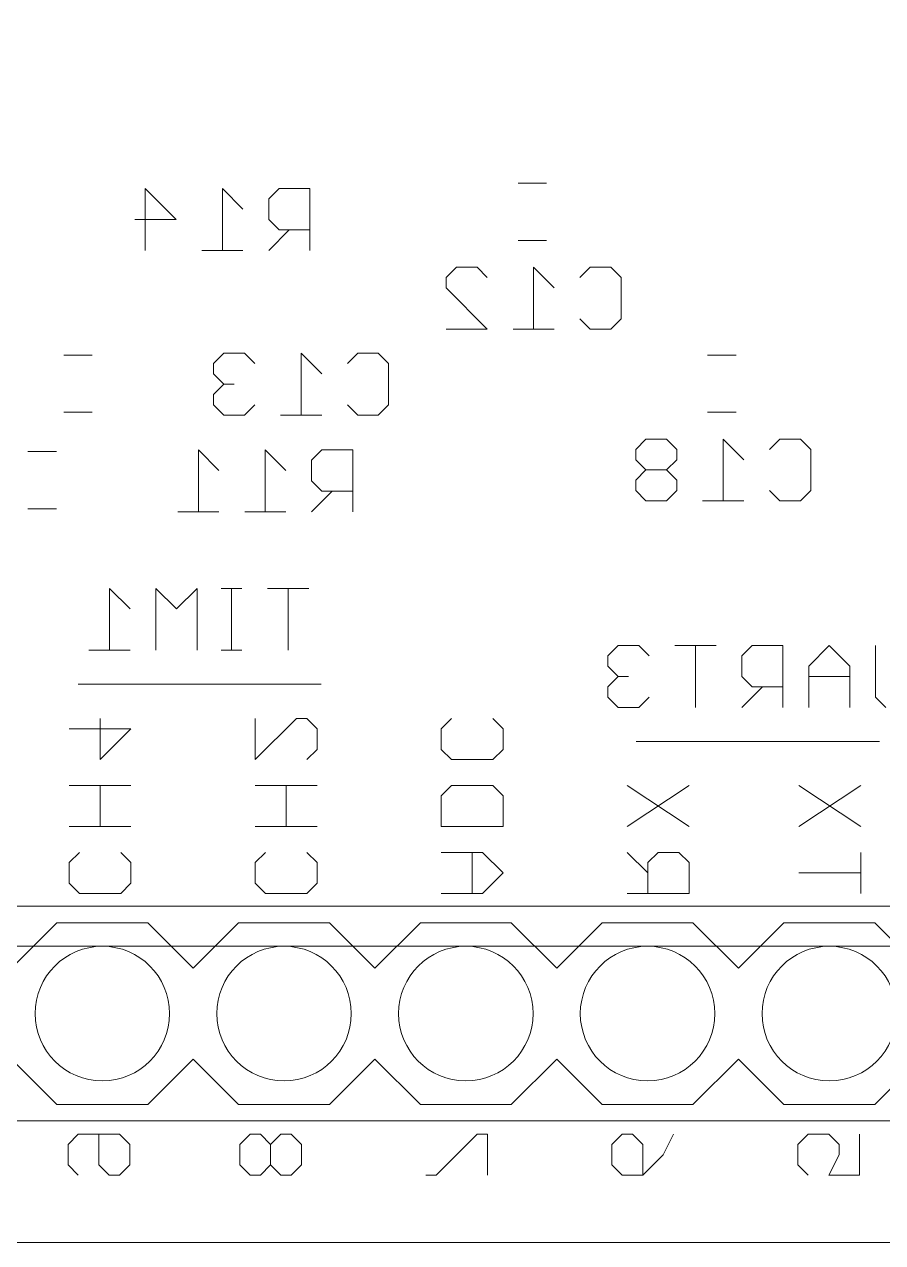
# Model space of a CAD drawing. Header units: millimetres. Extents: x -300 to -177, y 79 to 147.
# Drawn here: x -265.66 to -253.66, y 79.47 to 96.49 of the extents above; entities that cross this region are included whole.
import ezdxf

# ---------------------------------------------------------------- set-up
doc = ezdxf.new("R2010")
doc.units = ezdxf.units.MM
doc.header["$MEASUREMENT"] = 0
doc.layers.add('cut', color=7, linetype='Continuous')
doc.layers.add('reference', color=7, linetype='Continuous')

msp = doc.modelspace()

# ---------------------------------------------------------------- linework, layer by layer
at = {"layer": 'cut', "color": 250, "lineweight": 9}
for points, knots in [([(-197.1254, 145.9896), (-197.1254, 145.9896), (-196.2554, 145.7996), (-196.2554, 145.7996), (-196.2554, 145.7996), (-196.2554, 145.7996), (-195.5054, 145.6396), (-195.5054, 145.6396), (-195.5054, 145.6396), (-195.5054, 145.6396), (-194.3554, 145.3596), (-194.3554, 145.3596), (-194.3554, 145.3596), (-194.3554, 145.3596), (-193.5554, 145.1596), (-193.5554, 145.1596), (-193.5554, 145.1596), (-192.4998, 144.849), (-191.6513, 144.6358), (-190.6654, 144.3496), (-190.6654, 144.3496), (-190.6654, 144.3496), (-189.4954, 143.9796), (-189.4954, 143.9796), (-189.4954, 143.9796), (-189.4954, 143.9796), (-188.5654, 143.6796), (-188.5654, 143.6796), (-188.5654, 143.6796), (-188.5654, 143.6796), (-187.8954, 143.4496), (-187.8954, 143.4496), (-187.8954, 143.4496), (-187.8954, 143.4496), (-187.3354, 143.2596), (-187.3354, 143.2596), (-187.3354, 143.2596), (-186.4341, 142.9285), (-185.1783, 142.4534), (-184.3154, 142.1096), (-184.3154, 142.1096), (-184.3154, 142.1096), (-183.7054, 141.8596), (-183.7054, 141.8596), (-183.7054, 141.8596), (-183.7054, 141.8596), (-182.8354, 141.4896), (-182.8354, 141.4896), (-182.8354, 141.4896), (-182.8354, 141.4896), (-181.8254, 141.0496), (-181.8254, 141.0496), (-181.8254, 141.0496), (-181.8254, 141.0496), (-180.9854, 140.6696), (-180.9854, 140.6696), (-180.9854, 140.6696), (-180.6379, 140.5092), (-178.9287, 139.6762), (-178.9117, 139.6665), (-178.9117, 139.6665), (-177.959, 139.1488), (-177.3314, 138.1622), (-177.3054, 137.0696), (-177.3054, 137.0696), (-177.3054, 137.0696), (-177.3055, 88.4696), (-177.3055, 88.4696), (-177.3055, 88.4696), (-177.3055, 83.499), (-181.3349, 79.4696), (-186.3054, 79.4696), (-186.3054, 79.4696), (-186.3054, 79.4696), (-276.0913, 79.4696), (-276.0913, 79.4696), (-276.0913, 79.4696), (-276.3565, 79.4696), (-276.6108, 79.575), (-276.7984, 79.7625), (-276.7984, 79.7625), (-276.7984, 79.7625), (-276.9125, 79.8767), (-276.9125, 79.8767), (-276.9125, 79.8767), (-277.1001, 80.0642), (-277.3544, 80.1696), (-277.6197, 80.1696), (-277.6197, 80.1696), (-277.6197, 80.1696), (-285.9913, 80.1696), (-285.9913, 80.1696), (-285.9913, 80.1696), (-286.2565, 80.1696), (-286.5108, 80.0642), (-286.6984, 79.8767), (-286.6984, 79.8767), (-286.6984, 79.8767), (-286.8125, 79.7625), (-286.8125, 79.7625), (-286.8125, 79.7625), (-287.0001, 79.575), (-287.2544, 79.4696), (-287.5197, 79.4696), (-287.5197, 79.4696), (-287.5197, 79.4696), (-287.9055, 79.4696), (-287.9055, 79.4696), (-287.9055, 79.4696), (-290.2924, 79.4696), (-292.5816, 80.4178), (-294.2694, 82.1056), (-294.2694, 82.1056), (-295.9572, 83.7935), (-296.9055, 86.0827), (-296.9055, 88.4696), (-296.9055, 88.4696), (-296.9055, 88.4696), (-296.9054, 137.0697), (-296.9054, 137.0697), (-296.9054, 137.0697), (-296.8795, 138.1622), (-296.2519, 139.1554), (-295.2992, 139.6665), (-295.2992, 139.6665), (-294.1017, 140.3089), (-293.8755, 140.3696), (-293.2255, 140.6696), (-293.2255, 140.6696), (-293.2255, 140.6696), (-292.3855, 141.0496), (-292.3855, 141.0496), (-292.3855, 141.0496), (-292.3855, 141.0496), (-291.3755, 141.4896), (-291.3755, 141.4896), (-291.3755, 141.4896), (-291.3755, 141.4896), (-290.5055, 141.8596), (-290.5055, 141.8596), (-290.5055, 141.8596), (-290.5055, 141.8596), (-289.8955, 142.1096), (-289.8955, 142.1096), (-289.8955, 142.1096), (-289.0049, 142.4644), (-287.8148, 142.9145), (-286.8755, 143.2596), (-286.8755, 143.2596), (-286.8755, 143.2596), (-286.3155, 143.4496), (-286.3155, 143.4496), (-286.3155, 143.4496), (-286.3155, 143.4496), (-285.6455, 143.6796), (-285.6455, 143.6796), (-285.6455, 143.6796), (-285.6455, 143.6796), (-284.7155, 143.9796), (-284.7155, 143.9796), (-284.7155, 143.9796), (-284.7155, 143.9796), (-283.5455, 144.3496), (-283.5455, 144.3496), (-283.5455, 144.3496), (-282.5597, 144.6358), (-281.7105, 144.8493), (-280.6555, 145.1596), (-280.6555, 145.1596), (-280.6555, 145.1596), (-279.8555, 145.3596), (-279.8555, 145.3596), (-279.8555, 145.3596), (-279.8555, 145.3596), (-278.7055, 145.6396), (-278.7055, 145.6396), (-278.7055, 145.6396), (-278.7055, 145.6396), (-277.9555, 145.7996), (-277.9555, 145.7996), (-277.9555, 145.7996), (-277.9555, 145.7996), (-277.0855, 145.9896), (-277.0855, 145.9896), (-277.0855, 145.9896), (-276.4395, 146.1317), (-274.7135, 146.4389), (-273.9055, 146.5696), (-273.9055, 146.5696), (-273.9055, 146.5696), (-272.9855, 146.7096), (-272.9855, 146.7096), (-272.9855, 146.7096), (-272.9855, 146.7096), (-272.1055, 146.8396), (-272.1055, 146.8396), (-272.1055, 146.8396), (-272.1055, 146.8396), (-270.9155, 146.9896), (-270.9155, 146.9896), (-270.9155, 146.9896), (-269.7953, 147.1262), (-268.5842, 147.2062), (-267.3855, 147.3296), (-267.3855, 147.3296), (-267.3855, 147.3296), (-266.4855, 147.3896), (-266.4855, 147.3896), (-266.4855, 147.3896), (-266.4855, 147.3896), (-264.9055, 147.4696), (-264.9055, 147.4696), (-264.9055, 147.4696), (-264.9055, 147.4696), (-262.6055, 147.4696), (-262.6055, 147.4696), (-262.6055, 147.4696), (-261.8098, 147.4696), (-261.0467, 147.1535), (-260.4841, 146.5909), (-260.4841, 146.5909), (-259.9215, 146.0283), (-259.6055, 145.2652), (-259.6055, 144.4696), (-259.6055, 144.4696), (-259.6055, 143.9922), (-259.4158, 143.5344), (-259.0782, 143.1968), (-259.0782, 143.1968), (-258.7407, 142.8592), (-258.2828, 142.6696), (-257.8055, 142.6696), (-257.8055, 142.6696), (-257.8055, 142.6696), (-216.4054, 142.6696), (-216.4054, 142.6696), (-216.4054, 142.6696), (-215.4113, 142.6696), (-214.6055, 143.4755), (-214.6054, 144.4696), (-214.6054, 144.4696), (-214.6054, 145.2652), (-214.2894, 146.0283), (-213.7268, 146.5909), (-213.7268, 146.5909), (-213.1642, 147.1535), (-212.4011, 147.4696), (-211.6054, 147.4696), (-211.6054, 147.4696), (-211.6054, 147.4696), (-209.3054, 147.4696), (-209.3054, 147.4696), (-209.3054, 147.4696), (-209.3054, 147.4696), (-207.7254, 147.3896), (-207.7254, 147.3896), (-207.7254, 147.3896), (-207.7254, 147.3896), (-206.8254, 147.3296), (-206.8254, 147.3296), (-206.8254, 147.3296), (-205.6281, 147.2065), (-204.4149, 147.1261), (-203.2954, 146.9896), (-203.2954, 146.9896), (-203.2954, 146.9896), (-202.1054, 146.8396), (-202.1054, 146.8396), (-202.1054, 146.8396), (-202.1054, 146.8396), (-201.2254, 146.7096), (-201.2254, 146.7096), (-201.2254, 146.7096), (-201.2254, 146.7096), (-200.3054, 146.5696), (-200.3054, 146.5696), (-200.3054, 146.5696), (-199.4976, 146.4389), (-197.771, 146.1316), (-197.1254, 145.9896)], [0, 0, 0, 0, 0.0140845, 0.0140845, 0.0140845, 0.0140845, 0.028169, 0.028169, 0.028169, 0.028169, 0.0422535, 0.0422535, 0.0422535, 0.0422535, 0.056338, 0.056338, 0.056338, 0.056338, 0.0704225, 0.0704225, 0.0704225, 0.0704225, 0.084507, 0.084507, 0.084507, 0.084507, 0.0985915, 0.0985915, 0.0985915, 0.0985915, 0.1126761, 0.1126761, 0.1126761, 0.1126761, 0.1267606, 0.1267606, 0.1267606, 0.1267606, 0.1408451, 0.1408451, 0.1408451, 0.1408451, 0.1549296, 0.1549296, 0.1549296, 0.1549296, 0.1690141, 0.1690141, 0.1690141, 0.1690141, 0.1830986, 0.1830986, 0.1830986, 0.1830986, 0.1971831, 0.1971831, 0.1971831, 0.1971831, 0.2112676, 0.2112676, 0.2112676, 0.2112676, 0.2253521, 0.2253521, 0.2253521, 0.2253521, 0.2394366, 0.2394366, 0.2394366, 0.2394366, 0.2535211, 0.2535211, 0.2535211, 0.2535211, 0.2676056, 0.2676056, 0.2676056, 0.2676056, 0.2816901, 0.2816901, 0.2816901, 0.2816901, 0.2957746, 0.2957746, 0.2957746, 0.2957746, 0.3098592, 0.3098592, 0.3098592, 0.3098592, 0.3239437, 0.3239437, 0.3239437, 0.3239437, 0.3380282, 0.3380282, 0.3380282, 0.3380282, 0.3521127, 0.3521127, 0.3521127, 0.3521127, 0.3661972, 0.3661972, 0.3661972, 0.3661972, 0.3802817, 0.3802817, 0.3802817, 0.3802817, 0.3943662, 0.3943662, 0.3943662, 0.3943662, 0.4084507, 0.4084507, 0.4084507, 0.4084507, 0.4225352, 0.4225352, 0.4225352, 0.4225352, 0.4366197, 0.4366197, 0.4366197, 0.4366197, 0.4507042, 0.4507042, 0.4507042, 0.4507042, 0.4647887, 0.4647887, 0.4647887, 0.4647887, 0.4788732, 0.4788732, 0.4788732, 0.4788732, 0.4929577, 0.4929577, 0.4929577, 0.4929577, 0.5070423, 0.5070423, 0.5070423, 0.5070423, 0.5211268, 0.5211268, 0.5211268, 0.5211268, 0.5352113, 0.5352113, 0.5352113, 0.5352113, 0.5492958, 0.5492958, 0.5492958, 0.5492958, 0.5633803, 0.5633803, 0.5633803, 0.5633803, 0.5774648, 0.5774648, 0.5774648, 0.5774648, 0.5915493, 0.5915493, 0.5915493, 0.5915493, 0.6056338, 0.6056338, 0.6056338, 0.6056338, 0.6197183, 0.6197183, 0.6197183, 0.6197183, 0.6338028, 0.6338028, 0.6338028, 0.6338028, 0.6478873, 0.6478873, 0.6478873, 0.6478873, 0.6619718, 0.6619718, 0.6619718, 0.6619718, 0.6760563, 0.6760563, 0.6760563, 0.6760563, 0.6901408, 0.6901408, 0.6901408, 0.6901408, 0.7042254, 0.7042254, 0.7042254, 0.7042254, 0.7183099, 0.7183099, 0.7183099, 0.7183099, 0.7323944, 0.7323944, 0.7323944, 0.7323944, 0.7464789, 0.7464789, 0.7464789, 0.7464789, 0.7605634, 0.7605634, 0.7605634, 0.7605634, 0.7746479, 0.7746479, 0.7746479, 0.7746479, 0.7887324, 0.7887324, 0.7887324, 0.7887324, 0.8028169, 0.8028169, 0.8028169, 0.8028169, 0.8169014, 0.8169014, 0.8169014, 0.8169014, 0.8309859, 0.8309859, 0.8309859, 0.8309859, 0.8450704, 0.8450704, 0.8450704, 0.8450704, 0.8591549, 0.8591549, 0.8591549, 0.8591549, 0.8732394, 0.8732394, 0.8732394, 0.8732394, 0.8873239, 0.8873239, 0.8873239, 0.8873239, 0.9014085, 0.9014085, 0.9014085, 0.9014085, 0.915493, 0.915493, 0.915493, 0.915493, 0.9295775, 0.9295775, 0.9295775, 0.9295775, 0.943662, 0.943662, 0.943662, 0.943662, 0.9577465, 0.9577465, 0.9577465, 0.9577465, 0.971831, 0.971831, 0.971831, 0.971831, 1, 1, 1, 1]), ([(-268.6683, 84.1696), (-268.6683, 84.1696), (-209.5225, 84.1696), (-209.5225, 84.1696), (-209.5225, 84.1696), (-209.3706, 84.1696), (-209.2464, 84.0454), (-209.2464, 83.8935), (-209.2464, 83.8935), (-209.2464, 83.8935), (-209.2464, 81.4457), (-209.2464, 81.4457), (-209.2464, 81.4457), (-209.2464, 81.2938), (-209.3706, 81.1696), (-209.5225, 81.1696), (-209.5225, 81.1696), (-209.5225, 81.1696), (-268.6683, 81.1696), (-268.6683, 81.1696), (-268.6683, 81.1696), (-268.8202, 81.1696), (-268.9444, 81.2938), (-268.9444, 81.4457), (-268.9444, 81.4457), (-268.9444, 81.4457), (-268.9444, 83.8935), (-268.9444, 83.8935), (-268.9444, 83.8935), (-268.9444, 84.0454), (-268.8202, 84.1696), (-268.6683, 84.1696)], [0, 0, 0, 0, 0.1111111, 0.1111111, 0.1111111, 0.1111111, 0.2222222, 0.2222222, 0.2222222, 0.2222222, 0.3333333, 0.3333333, 0.3333333, 0.3333333, 0.4444444, 0.4444444, 0.4444444, 0.4444444, 0.5555556, 0.5555556, 0.5555556, 0.5555556, 0.6666667, 0.6666667, 0.6666667, 0.6666667, 0.7777778, 0.7777778, 0.7777778, 0.7777778, 1, 1, 1, 1])]:
    msp.add_open_spline(points, degree=3, knots=knots, dxfattribs=at)
at = {"layer": 'reference', "color": 242, "lineweight": 9}
for points in [[(-263.9673, 93.3313), (-263.9673, 93.3313), (-263.9673, 94.1956), (-263.9673, 94.1956)], [(-263.9673, 94.1956), (-263.9673, 94.1956), (-263.5352, 93.7635), (-263.5352, 93.7635)], [(-262.5997, 93.9075), (-262.5997, 93.9075), (-262.8878, 94.1956), (-262.8878, 94.1956)], [(-262.8878, 94.1956), (-262.8878, 94.1956), (-262.8878, 93.3313), (-262.8878, 93.3313)], [(-262.0963, 94.1956), (-262.0963, 94.1956), (-262.2404, 94.0516), (-262.2404, 94.0516)], [(-261.6641, 94.1956), (-261.6641, 94.1956), (-262.0963, 94.1956), (-262.0963, 94.1956)], [(-261.6641, 93.3313), (-261.6641, 93.3313), (-261.6641, 94.1956), (-261.6641, 94.1956)], [(-258.3555, 94.2696), (-258.3555, 94.2696), (-258.7555, 94.2696), (-258.7555, 94.2696)], [(-262.2404, 94.0516), (-262.2404, 94.0516), (-262.2404, 93.7635), (-262.2404, 93.7635)], [(-263.5352, 93.7635), (-263.5352, 93.7635), (-264.1114, 93.7635), (-264.1114, 93.7635)], [(-262.2404, 93.7635), (-262.2404, 93.7635), (-262.0963, 93.6194), (-262.0963, 93.6194)], [(-261.9522, 93.6194), (-261.9522, 93.6194), (-262.2404, 93.3313), (-262.2404, 93.3313)], [(-262.0963, 93.6194), (-262.0963, 93.6194), (-261.6641, 93.6194), (-261.6641, 93.6194)], [(-258.3555, 93.4696), (-258.3555, 93.4696), (-258.7555, 93.4696), (-258.7555, 93.4696)], [(-262.5997, 93.3313), (-262.5997, 93.3313), (-263.1759, 93.3313), (-263.1759, 93.3313)], [(-259.7614, 92.9516), (-259.7614, 92.9516), (-259.6174, 93.0956), (-259.6174, 93.0956)], [(-259.7614, 92.8075), (-259.7614, 92.8075), (-259.7614, 92.9516), (-259.7614, 92.9516)], [(-259.6174, 93.0956), (-259.6174, 93.0956), (-259.3291, 93.0956), (-259.3291, 93.0956)], [(-259.3291, 93.0956), (-259.3291, 93.0956), (-259.1852, 92.9516), (-259.1852, 92.9516)], [(-258.2497, 92.8075), (-258.2497, 92.8075), (-258.5378, 93.0956), (-258.5378, 93.0956)], [(-258.5378, 93.0956), (-258.5378, 93.0956), (-258.5378, 92.2313), (-258.5378, 92.2313)], [(-257.8904, 92.9516), (-257.8904, 92.9516), (-257.7463, 93.0956), (-257.7463, 93.0956)], [(-257.7463, 93.0956), (-257.7463, 93.0956), (-257.4582, 93.0956), (-257.4582, 93.0956)], [(-257.4582, 93.0956), (-257.4582, 93.0956), (-257.3142, 92.9516), (-257.3142, 92.9516)], [(-257.3142, 92.9516), (-257.3142, 92.9516), (-257.3142, 92.3754), (-257.3142, 92.3754)], [(-259.1852, 92.2313), (-259.1852, 92.2313), (-259.7614, 92.8075), (-259.7614, 92.8075)], [(-257.7463, 92.2313), (-257.7463, 92.2313), (-257.8904, 92.3754), (-257.8904, 92.3754)], [(-257.3142, 92.3754), (-257.3142, 92.3754), (-257.4582, 92.2313), (-257.4582, 92.2313)], [(-259.7614, 92.2313), (-259.7614, 92.2313), (-259.1852, 92.2313), (-259.1852, 92.2313)], [(-258.2497, 92.2313), (-258.2497, 92.2313), (-258.8259, 92.2313), (-258.8259, 92.2313)], [(-257.4582, 92.2313), (-257.4582, 92.2313), (-257.7463, 92.2313), (-257.7463, 92.2313)], [(-264.7055, 91.8696), (-264.7055, 91.8696), (-265.1055, 91.8696), (-265.1055, 91.8696)], [(-262.8672, 91.8956), (-262.8672, 91.8956), (-263.0114, 91.7516), (-263.0114, 91.7516)], [(-263.0114, 91.7516), (-263.0114, 91.7516), (-263.0114, 91.6075), (-263.0114, 91.6075)], [(-262.5791, 91.8956), (-262.5791, 91.8956), (-262.8672, 91.8956), (-262.8672, 91.8956)], [(-262.4352, 91.7516), (-262.4352, 91.7516), (-262.5791, 91.8956), (-262.5791, 91.8956)], [(-261.4997, 91.6075), (-261.4997, 91.6075), (-261.7878, 91.8956), (-261.7878, 91.8956)], [(-261.7878, 91.8956), (-261.7878, 91.8956), (-261.7878, 91.0313), (-261.7878, 91.0313)], [(-261.1404, 91.7516), (-261.1404, 91.7516), (-260.9963, 91.8956), (-260.9963, 91.8956)], [(-260.9963, 91.8956), (-260.9963, 91.8956), (-260.7082, 91.8956), (-260.7082, 91.8956)], [(-260.7082, 91.8956), (-260.7082, 91.8956), (-260.5641, 91.7516), (-260.5641, 91.7516)], [(-260.5641, 91.7516), (-260.5641, 91.7516), (-260.5641, 91.1754), (-260.5641, 91.1754)], [(-256.1055, 91.8696), (-256.1055, 91.8696), (-255.7055, 91.8696), (-255.7055, 91.8696)], [(-263.0114, 91.6075), (-263.0114, 91.6075), (-262.8672, 91.4635), (-262.8672, 91.4635)], [(-262.8672, 91.4635), (-262.8672, 91.4635), (-263.0114, 91.3194), (-263.0114, 91.3194)], [(-262.8672, 91.4635), (-262.8672, 91.4635), (-262.7233, 91.4635), (-262.7233, 91.4635)], [(-263.0114, 91.3194), (-263.0114, 91.3194), (-263.0114, 91.1754), (-263.0114, 91.1754)], [(-264.7055, 91.0696), (-264.7055, 91.0696), (-265.1055, 91.0696), (-265.1055, 91.0696)], [(-263.0114, 91.1754), (-263.0114, 91.1754), (-262.8672, 91.0313), (-262.8672, 91.0313)], [(-262.5791, 91.0313), (-262.5791, 91.0313), (-262.4352, 91.1754), (-262.4352, 91.1754)], [(-260.9963, 91.0313), (-260.9963, 91.0313), (-261.1404, 91.1754), (-261.1404, 91.1754)], [(-260.5641, 91.1754), (-260.5641, 91.1754), (-260.7082, 91.0313), (-260.7082, 91.0313)], [(-256.1055, 91.0696), (-256.1055, 91.0696), (-255.7055, 91.0696), (-255.7055, 91.0696)], [(-262.8672, 91.0313), (-262.8672, 91.0313), (-262.5791, 91.0313), (-262.5791, 91.0313)], [(-261.4997, 91.0313), (-261.4997, 91.0313), (-262.0759, 91.0313), (-262.0759, 91.0313)], [(-260.7082, 91.0313), (-260.7082, 91.0313), (-260.9963, 91.0313), (-260.9963, 91.0313)], [(-262.9352, 90.2575), (-262.9352, 90.2575), (-263.2233, 90.5456), (-263.2233, 90.5456)], [(-263.2233, 90.5456), (-263.2233, 90.5456), (-263.2233, 89.6813), (-263.2233, 89.6813)], [(-261.9997, 90.2575), (-261.9997, 90.2575), (-262.2878, 90.5456), (-262.2878, 90.5456)], [(-262.2878, 90.5456), (-262.2878, 90.5456), (-262.2878, 89.6813), (-262.2878, 89.6813)], [(-261.4963, 90.5456), (-261.4963, 90.5456), (-261.6404, 90.4016), (-261.6404, 90.4016)], [(-261.0641, 90.5456), (-261.0641, 90.5456), (-261.4963, 90.5456), (-261.4963, 90.5456)], [(-261.0641, 89.6813), (-261.0641, 89.6813), (-261.0641, 90.5456), (-261.0641, 90.5456)], [(-256.9674, 90.6956), (-256.9674, 90.6956), (-257.1114, 90.5516), (-257.1114, 90.5516)], [(-257.1114, 90.5516), (-257.1114, 90.5516), (-257.1114, 90.4075), (-257.1114, 90.4075)], [(-256.6792, 90.6956), (-256.6792, 90.6956), (-256.9674, 90.6956), (-256.9674, 90.6956)], [(-256.5352, 90.5516), (-256.5352, 90.5516), (-256.6792, 90.6956), (-256.6792, 90.6956)], [(-256.5352, 90.4075), (-256.5352, 90.4075), (-256.5352, 90.5516), (-256.5352, 90.5516)], [(-255.5997, 90.4075), (-255.5997, 90.4075), (-255.8878, 90.6956), (-255.8878, 90.6956)], [(-255.8878, 90.6956), (-255.8878, 90.6956), (-255.8878, 89.8313), (-255.8878, 89.8313)], [(-255.2404, 90.5516), (-255.2404, 90.5516), (-255.0963, 90.6956), (-255.0963, 90.6956)], [(-255.0963, 90.6956), (-255.0963, 90.6956), (-254.8082, 90.6956), (-254.8082, 90.6956)], [(-254.8082, 90.6956), (-254.8082, 90.6956), (-254.6641, 90.5516), (-254.6641, 90.5516)], [(-254.6641, 90.5516), (-254.6641, 90.5516), (-254.6641, 89.9754), (-254.6641, 89.9754)], [(-265.2055, 90.5196), (-265.2055, 90.5196), (-265.6055, 90.5196), (-265.6055, 90.5196)], [(-261.6404, 90.4016), (-261.6404, 90.4016), (-261.6404, 90.1135), (-261.6404, 90.1135)], [(-257.1114, 90.4075), (-257.1114, 90.4075), (-256.9674, 90.2635), (-256.9674, 90.2635)], [(-256.6792, 90.2635), (-256.6792, 90.2635), (-256.5352, 90.4075), (-256.5352, 90.4075)], [(-256.9674, 90.2635), (-256.9674, 90.2635), (-257.1114, 90.1194), (-257.1114, 90.1194)], [(-256.6792, 90.2635), (-256.6792, 90.2635), (-256.9674, 90.2635), (-256.9674, 90.2635)], [(-256.5352, 90.1194), (-256.5352, 90.1194), (-256.6792, 90.2635), (-256.6792, 90.2635)], [(-261.6404, 90.1135), (-261.6404, 90.1135), (-261.4963, 89.9694), (-261.4963, 89.9694)], [(-257.1114, 90.1194), (-257.1114, 90.1194), (-257.1114, 89.9754), (-257.1114, 89.9754)], [(-256.5352, 89.9754), (-256.5352, 89.9754), (-256.5352, 90.1194), (-256.5352, 90.1194)], [(-261.3522, 89.9694), (-261.3522, 89.9694), (-261.6404, 89.6813), (-261.6404, 89.6813)], [(-261.4963, 89.9694), (-261.4963, 89.9694), (-261.0641, 89.9694), (-261.0641, 89.9694)], [(-257.1114, 89.9754), (-257.1114, 89.9754), (-256.9674, 89.8313), (-256.9674, 89.8313)], [(-256.6792, 89.8313), (-256.6792, 89.8313), (-256.5352, 89.9754), (-256.5352, 89.9754)], [(-255.0963, 89.8313), (-255.0963, 89.8313), (-255.2404, 89.9754), (-255.2404, 89.9754)], [(-254.6641, 89.9754), (-254.6641, 89.9754), (-254.8082, 89.8313), (-254.8082, 89.8313)], [(-265.2055, 89.7196), (-265.2055, 89.7196), (-265.6055, 89.7196), (-265.6055, 89.7196)], [(-256.9674, 89.8313), (-256.9674, 89.8313), (-256.6792, 89.8313), (-256.6792, 89.8313)], [(-255.5997, 89.8313), (-255.5997, 89.8313), (-256.1759, 89.8313), (-256.1759, 89.8313)], [(-254.8082, 89.8313), (-254.8082, 89.8313), (-255.0963, 89.8313), (-255.0963, 89.8313)], [(-262.9352, 89.6813), (-262.9352, 89.6813), (-263.5114, 89.6813), (-263.5114, 89.6813)], [(-261.9997, 89.6813), (-261.9997, 89.6813), (-262.5759, 89.6813), (-262.5759, 89.6813)], [(-264.1764, 88.322), (-264.1764, 88.322), (-264.4645, 88.6101), (-264.4645, 88.6101)], [(-264.4645, 88.6101), (-264.4645, 88.6101), (-264.4645, 87.7458), (-264.4645, 87.7458)], [(-263.529, 88.322), (-263.529, 88.322), (-263.8171, 88.6101), (-263.8171, 88.6101)], [(-263.8171, 88.6101), (-263.8171, 88.6101), (-263.8171, 87.7458), (-263.8171, 87.7458)], [(-263.2409, 88.6101), (-263.2409, 88.6101), (-263.529, 88.322), (-263.529, 88.322)], [(-263.2409, 87.7458), (-263.2409, 87.7458), (-263.2409, 88.6101), (-263.2409, 88.6101)], [(-262.6172, 88.6101), (-262.6172, 88.6101), (-262.9053, 88.6101), (-262.9053, 88.6101)], [(-262.7613, 87.7458), (-262.7613, 87.7458), (-262.7613, 88.6101), (-262.7613, 88.6101)], [(-261.6817, 88.6101), (-261.6817, 88.6101), (-262.2579, 88.6101), (-262.2579, 88.6101)], [(-261.9698, 87.7458), (-261.9698, 87.7458), (-261.9698, 88.6101), (-261.9698, 88.6101)], [(-264.1764, 87.7458), (-264.1764, 87.7458), (-264.7526, 87.7458), (-264.7526, 87.7458)], [(-262.6172, 87.7458), (-262.6172, 87.7458), (-262.9053, 87.7458), (-262.9053, 87.7458)], [(-257.3559, 87.8101), (-257.3559, 87.8101), (-257.4999, 87.6661), (-257.4999, 87.6661)], [(-257.4999, 87.6661), (-257.4999, 87.6661), (-257.4999, 87.522), (-257.4999, 87.522)], [(-257.0678, 87.8101), (-257.0678, 87.8101), (-257.3559, 87.8101), (-257.3559, 87.8101)], [(-256.9238, 87.6661), (-256.9238, 87.6661), (-257.0678, 87.8101), (-257.0678, 87.8101)], [(-255.9883, 87.8101), (-255.9883, 87.8101), (-256.5645, 87.8101), (-256.5645, 87.8101)], [(-256.2764, 86.9458), (-256.2764, 86.9458), (-256.2764, 87.8101), (-256.2764, 87.8101)], [(-255.4849, 87.8101), (-255.4849, 87.8101), (-255.629, 87.6661), (-255.629, 87.6661)], [(-255.629, 87.6661), (-255.629, 87.6661), (-255.629, 87.378), (-255.629, 87.378)], [(-255.0527, 87.8101), (-255.0527, 87.8101), (-255.4849, 87.8101), (-255.4849, 87.8101)], [(-255.0527, 86.9458), (-255.0527, 86.9458), (-255.0527, 87.8101), (-255.0527, 87.8101)], [(-254.4053, 87.8101), (-254.4053, 87.8101), (-254.6934, 87.522), (-254.6934, 87.522)], [(-254.1172, 87.522), (-254.1172, 87.522), (-254.4053, 87.8101), (-254.4053, 87.8101)], [(-253.7579, 87.0899), (-253.7579, 87.0899), (-253.7579, 87.8101), (-253.7579, 87.8101)], [(-257.4999, 87.522), (-257.4999, 87.522), (-257.3559, 87.378), (-257.3559, 87.378)], [(-254.6934, 87.522), (-254.6934, 87.522), (-254.6934, 86.9458), (-254.6934, 86.9458)], [(-254.1172, 86.9458), (-254.1172, 86.9458), (-254.1172, 87.522), (-254.1172, 87.522)], [(-257.3559, 87.378), (-257.3559, 87.378), (-257.4999, 87.2339), (-257.4999, 87.2339)], [(-257.3559, 87.378), (-257.3559, 87.378), (-257.2118, 87.378), (-257.2118, 87.378)], [(-255.629, 87.378), (-255.629, 87.378), (-255.4849, 87.2339), (-255.4849, 87.2339)], [(-254.1172, 87.378), (-254.1172, 87.378), (-254.6934, 87.378), (-254.6934, 87.378)], [(-261.5055, 87.2696), (-261.5055, 87.2696), (-264.9055, 87.2696), (-264.9055, 87.2696)], [(-257.4999, 87.2339), (-257.4999, 87.2339), (-257.4999, 87.0899), (-257.4999, 87.0899)], [(-255.3408, 87.2339), (-255.3408, 87.2339), (-255.629, 86.9458), (-255.629, 86.9458)], [(-255.4849, 87.2339), (-255.4849, 87.2339), (-255.0527, 87.2339), (-255.0527, 87.2339)], [(-257.4999, 87.0899), (-257.4999, 87.0899), (-257.3559, 86.9458), (-257.3559, 86.9458)], [(-257.0678, 86.9458), (-257.0678, 86.9458), (-256.9238, 87.0899), (-256.9238, 87.0899)], [(-253.6139, 86.9458), (-253.6139, 86.9458), (-253.7579, 87.0899), (-253.7579, 87.0899)], [(-257.3559, 86.9458), (-257.3559, 86.9458), (-257.0678, 86.9458), (-257.0678, 86.9458)], [(-265.0293, 86.649), (-265.0293, 86.649), (-264.165, 86.649), (-264.165, 86.649)], [(-264.5971, 86.2168), (-264.5971, 86.2168), (-264.5971, 86.7931), (-264.5971, 86.7931)], [(-264.165, 86.649), (-264.165, 86.649), (-264.5971, 86.2168), (-264.5971, 86.2168)], [(-262.4293, 86.7931), (-262.4293, 86.7931), (-262.4293, 86.2168), (-262.4293, 86.2168)], [(-262.4293, 86.2168), (-262.4293, 86.2168), (-261.8531, 86.7931), (-261.8531, 86.7931)], [(-261.8531, 86.7931), (-261.8531, 86.7931), (-261.709, 86.7931), (-261.709, 86.7931)], [(-261.709, 86.7931), (-261.709, 86.7931), (-261.565, 86.649), (-261.565, 86.649)], [(-261.565, 86.649), (-261.565, 86.649), (-261.565, 86.3609), (-261.565, 86.3609)], [(-259.8293, 86.649), (-259.8293, 86.649), (-259.6852, 86.7931), (-259.6852, 86.7931)], [(-259.8293, 86.3609), (-259.8293, 86.3609), (-259.8293, 86.649), (-259.8293, 86.649)], [(-259.109, 86.7931), (-259.109, 86.7931), (-258.965, 86.649), (-258.965, 86.649)], [(-258.965, 86.649), (-258.965, 86.649), (-258.965, 86.3609), (-258.965, 86.3609)], [(-253.7055, 86.4696), (-253.7055, 86.4696), (-257.1055, 86.4696), (-257.1055, 86.4696)], [(-261.565, 86.3609), (-261.565, 86.3609), (-261.709, 86.2168), (-261.709, 86.2168)], [(-259.6852, 86.2168), (-259.6852, 86.2168), (-259.8293, 86.3609), (-259.8293, 86.3609)], [(-258.965, 86.3609), (-258.965, 86.3609), (-259.109, 86.2168), (-259.109, 86.2168)], [(-259.109, 86.2168), (-259.109, 86.2168), (-259.6852, 86.2168), (-259.6852, 86.2168)], [(-264.165, 85.8575), (-264.165, 85.8575), (-265.0293, 85.8575), (-265.0293, 85.8575)], [(-264.5971, 85.2813), (-264.5971, 85.2813), (-264.5971, 85.8575), (-264.5971, 85.8575)], [(-261.565, 85.8575), (-261.565, 85.8575), (-262.4293, 85.8575), (-262.4293, 85.8575)], [(-261.9971, 85.2813), (-261.9971, 85.2813), (-261.9971, 85.8575), (-261.9971, 85.8575)], [(-259.8293, 85.7135), (-259.8293, 85.7135), (-259.6852, 85.8575), (-259.6852, 85.8575)], [(-259.6852, 85.8575), (-259.6852, 85.8575), (-259.109, 85.8575), (-259.109, 85.8575)], [(-259.109, 85.8575), (-259.109, 85.8575), (-258.965, 85.7135), (-258.965, 85.7135)], [(-256.365, 85.2813), (-256.365, 85.2813), (-257.2293, 85.8575), (-257.2293, 85.8575)], [(-256.365, 85.8575), (-256.365, 85.8575), (-257.2293, 85.2813), (-257.2293, 85.2813)], [(-253.965, 85.2813), (-253.965, 85.2813), (-254.8293, 85.8575), (-254.8293, 85.8575)], [(-253.965, 85.8575), (-253.965, 85.8575), (-254.8293, 85.2813), (-254.8293, 85.2813)], [(-259.8293, 85.2813), (-259.8293, 85.2813), (-259.8293, 85.7135), (-259.8293, 85.7135)], [(-258.965, 85.7135), (-258.965, 85.7135), (-258.965, 85.2813), (-258.965, 85.2813)], [(-265.0293, 85.2813), (-265.0293, 85.2813), (-264.165, 85.2813), (-264.165, 85.2813)], [(-262.4293, 85.2813), (-262.4293, 85.2813), (-261.565, 85.2813), (-261.565, 85.2813)], [(-258.965, 85.2813), (-258.965, 85.2813), (-259.8293, 85.2813), (-259.8293, 85.2813)], [(-265.0293, 84.778), (-265.0293, 84.778), (-264.8852, 84.922), (-264.8852, 84.922)], [(-265.0293, 84.4899), (-265.0293, 84.4899), (-265.0293, 84.778), (-265.0293, 84.778)], [(-264.309, 84.922), (-264.309, 84.922), (-264.165, 84.778), (-264.165, 84.778)], [(-264.165, 84.778), (-264.165, 84.778), (-264.165, 84.4899), (-264.165, 84.4899)], [(-262.4293, 84.778), (-262.4293, 84.778), (-262.2852, 84.922), (-262.2852, 84.922)], [(-262.4293, 84.4899), (-262.4293, 84.4899), (-262.4293, 84.778), (-262.4293, 84.778)], [(-261.709, 84.922), (-261.709, 84.922), (-261.565, 84.778), (-261.565, 84.778)], [(-261.565, 84.778), (-261.565, 84.778), (-261.565, 84.4899), (-261.565, 84.4899)], [(-259.2531, 84.922), (-259.2531, 84.922), (-259.8293, 84.922), (-259.8293, 84.922)], [(-259.3971, 84.3458), (-259.3971, 84.3458), (-259.3971, 84.922), (-259.3971, 84.922)], [(-258.965, 84.6339), (-258.965, 84.6339), (-259.2531, 84.922), (-259.2531, 84.922)], [(-256.9412, 84.6339), (-256.9412, 84.6339), (-257.2293, 84.922), (-257.2293, 84.922)], [(-256.797, 84.922), (-256.797, 84.922), (-256.9412, 84.778), (-256.9412, 84.778)], [(-256.9412, 84.778), (-256.9412, 84.778), (-256.9412, 84.3458), (-256.9412, 84.3458)], [(-256.5089, 84.922), (-256.5089, 84.922), (-256.797, 84.922), (-256.797, 84.922)], [(-256.365, 84.778), (-256.365, 84.778), (-256.5089, 84.922), (-256.5089, 84.922)], [(-256.365, 84.3458), (-256.365, 84.3458), (-256.365, 84.778), (-256.365, 84.778)], [(-253.965, 84.3458), (-253.965, 84.3458), (-253.965, 84.922), (-253.965, 84.922)], [(-259.2531, 84.3458), (-259.2531, 84.3458), (-258.965, 84.6339), (-258.965, 84.6339)], [(-254.8293, 84.6339), (-254.8293, 84.6339), (-253.965, 84.6339), (-253.965, 84.6339)], [(-264.8852, 84.3458), (-264.8852, 84.3458), (-265.0293, 84.4899), (-265.0293, 84.4899)], [(-264.165, 84.4899), (-264.165, 84.4899), (-264.309, 84.3458), (-264.309, 84.3458)], [(-262.2852, 84.3458), (-262.2852, 84.3458), (-262.4293, 84.4899), (-262.4293, 84.4899)], [(-261.565, 84.4899), (-261.565, 84.4899), (-261.709, 84.3458), (-261.709, 84.3458)], [(-264.309, 84.3458), (-264.309, 84.3458), (-264.8852, 84.3458), (-264.8852, 84.3458)], [(-261.709, 84.3458), (-261.709, 84.3458), (-262.2852, 84.3458), (-262.2852, 84.3458)], [(-259.8293, 84.3458), (-259.8293, 84.3458), (-259.2531, 84.3458), (-259.2531, 84.3458)], [(-257.2293, 84.3458), (-257.2293, 84.3458), (-256.365, 84.3458), (-256.365, 84.3458)], [(-265.2005, 83.9396), (-265.2005, 83.9396), (-265.8355, 83.3046), (-265.8355, 83.3046)], [(-263.9305, 83.9396), (-263.9305, 83.9396), (-265.2005, 83.9396), (-265.2005, 83.9396)], [(-263.9305, 83.9396), (-263.9305, 83.9396), (-263.2955, 83.3046), (-263.2955, 83.3046)], [(-262.6605, 83.9396), (-262.6605, 83.9396), (-263.2955, 83.3046), (-263.2955, 83.3046)], [(-261.3905, 83.9396), (-261.3905, 83.9396), (-262.6605, 83.9396), (-262.6605, 83.9396)], [(-261.3905, 83.9396), (-261.3905, 83.9396), (-260.7555, 83.3046), (-260.7555, 83.3046)], [(-260.1205, 83.9396), (-260.1205, 83.9396), (-260.7555, 83.3046), (-260.7555, 83.3046)], [(-258.8505, 83.9396), (-258.8505, 83.9396), (-260.1205, 83.9396), (-260.1205, 83.9396)], [(-258.8505, 83.9396), (-258.8505, 83.9396), (-258.2155, 83.3046), (-258.2155, 83.3046)], [(-257.5805, 83.9396), (-257.5805, 83.9396), (-258.2155, 83.3046), (-258.2155, 83.3046)], [(-256.3105, 83.9396), (-256.3105, 83.9396), (-257.5805, 83.9396), (-257.5805, 83.9396)], [(-256.3105, 83.9396), (-256.3105, 83.9396), (-255.6755, 83.3046), (-255.6755, 83.3046)], [(-255.0405, 83.9396), (-255.0405, 83.9396), (-255.6755, 83.3046), (-255.6755, 83.3046)], [(-253.7705, 83.9396), (-253.7705, 83.9396), (-255.0405, 83.9396), (-255.0405, 83.9396)], [(-253.1354, 83.3046), (-253.1354, 83.3046), (-253.7705, 83.9396), (-253.7705, 83.9396)], [(-265.8355, 82.0346), (-265.8355, 82.0346), (-265.2005, 81.3996), (-265.2005, 81.3996)], [(-263.2955, 82.0346), (-263.2955, 82.0346), (-263.9305, 81.3996), (-263.9305, 81.3996)], [(-263.2955, 82.0346), (-263.2955, 82.0346), (-262.6605, 81.3996), (-262.6605, 81.3996)], [(-260.7555, 82.0346), (-260.7555, 82.0346), (-261.3905, 81.3996), (-261.3905, 81.3996)], [(-260.7555, 82.0346), (-260.7555, 82.0346), (-260.1205, 81.3996), (-260.1205, 81.3996)], [(-258.2155, 82.0346), (-258.2155, 82.0346), (-258.8505, 81.3996), (-258.8505, 81.3996)], [(-258.2155, 82.0346), (-258.2155, 82.0346), (-257.5805, 81.3996), (-257.5805, 81.3996)], [(-255.6755, 82.0346), (-255.6755, 82.0346), (-256.3105, 81.3996), (-256.3105, 81.3996)], [(-255.6755, 82.0346), (-255.6755, 82.0346), (-255.0405, 81.3996), (-255.0405, 81.3996)], [(-253.7705, 81.3996), (-253.7705, 81.3996), (-253.1354, 82.0346), (-253.1354, 82.0346)], [(-265.2005, 81.3996), (-265.2005, 81.3996), (-263.9305, 81.3996), (-263.9305, 81.3996)], [(-262.6605, 81.3996), (-262.6605, 81.3996), (-261.3905, 81.3996), (-261.3905, 81.3996)], [(-260.1205, 81.3996), (-260.1205, 81.3996), (-258.8505, 81.3996), (-258.8505, 81.3996)], [(-257.5805, 81.3996), (-257.5805, 81.3996), (-256.3105, 81.3996), (-256.3105, 81.3996)], [(-255.0405, 81.3996), (-255.0405, 81.3996), (-253.7705, 81.3996), (-253.7705, 81.3996)], [(-265.0453, 80.8425), (-265.0453, 80.8425), (-264.9012, 80.9865), (-264.9012, 80.9865)], [(-265.0453, 80.5543), (-265.0453, 80.5543), (-265.0453, 80.8425), (-265.0453, 80.8425)], [(-264.9012, 80.9865), (-264.9012, 80.9865), (-264.325, 80.9865), (-264.325, 80.9865)], [(-264.6131, 80.5543), (-264.6131, 80.5543), (-264.6131, 80.9865), (-264.6131, 80.9865)], [(-264.325, 80.9865), (-264.325, 80.9865), (-264.181, 80.8425), (-264.181, 80.8425)], [(-264.181, 80.8425), (-264.181, 80.8425), (-264.181, 80.5543), (-264.181, 80.5543)], [(-262.5012, 80.9865), (-262.5012, 80.9865), (-262.6453, 80.8425), (-262.6453, 80.8425)], [(-262.6453, 80.8425), (-262.6453, 80.8425), (-262.6453, 80.5543), (-262.6453, 80.5543)], [(-262.3572, 80.9865), (-262.3572, 80.9865), (-262.5012, 80.9865), (-262.5012, 80.9865)], [(-262.2131, 80.8425), (-262.2131, 80.8425), (-262.3572, 80.9865), (-262.3572, 80.9865)], [(-262.0691, 80.9865), (-262.0691, 80.9865), (-262.2131, 80.8425), (-262.2131, 80.8425)], [(-262.2131, 80.5543), (-262.2131, 80.5543), (-262.2131, 80.8425), (-262.2131, 80.8425)], [(-261.925, 80.9865), (-261.925, 80.9865), (-262.0691, 80.9865), (-262.0691, 80.9865)], [(-261.781, 80.8425), (-261.781, 80.8425), (-261.925, 80.9865), (-261.925, 80.9865)], [(-261.781, 80.5543), (-261.781, 80.5543), (-261.781, 80.8425), (-261.781, 80.8425)], [(-259.325, 80.9865), (-259.325, 80.9865), (-259.9012, 80.4103), (-259.9012, 80.4103)], [(-259.181, 80.9865), (-259.181, 80.9865), (-259.325, 80.9865), (-259.325, 80.9865)], [(-259.181, 80.4103), (-259.181, 80.4103), (-259.181, 80.9865), (-259.181, 80.9865)], [(-257.4453, 80.8425), (-257.4453, 80.8425), (-257.3012, 80.9865), (-257.3012, 80.9865)], [(-257.4453, 80.5543), (-257.4453, 80.5543), (-257.4453, 80.8425), (-257.4453, 80.8425)], [(-257.3012, 80.9865), (-257.3012, 80.9865), (-257.1572, 80.9865), (-257.1572, 80.9865)], [(-257.1572, 80.9865), (-257.1572, 80.9865), (-257.0131, 80.8425), (-257.0131, 80.8425)], [(-257.0131, 80.8425), (-257.0131, 80.8425), (-257.0131, 80.4103), (-257.0131, 80.4103)], [(-256.581, 80.9865), (-256.581, 80.9865), (-256.725, 80.6984), (-256.725, 80.6984)], [(-254.7011, 80.9865), (-254.7011, 80.9865), (-254.8453, 80.8425), (-254.8453, 80.8425)], [(-254.8453, 80.8425), (-254.8453, 80.8425), (-254.8453, 80.5543), (-254.8453, 80.5543)], [(-254.413, 80.9865), (-254.413, 80.9865), (-254.7011, 80.9865), (-254.7011, 80.9865)], [(-254.2691, 80.8425), (-254.2691, 80.8425), (-254.413, 80.9865), (-254.413, 80.9865)], [(-254.2691, 80.6984), (-254.2691, 80.6984), (-254.2691, 80.8425), (-254.2691, 80.8425)], [(-253.981, 80.9865), (-253.981, 80.9865), (-253.981, 80.4103), (-253.981, 80.4103)], [(-256.725, 80.6984), (-256.725, 80.6984), (-257.0131, 80.4103), (-257.0131, 80.4103)], [(-254.413, 80.4103), (-254.413, 80.4103), (-254.2691, 80.6984), (-254.2691, 80.6984)], [(-264.9012, 80.4103), (-264.9012, 80.4103), (-265.0453, 80.5543), (-265.0453, 80.5543)], [(-264.4691, 80.4103), (-264.4691, 80.4103), (-264.6131, 80.5543), (-264.6131, 80.5543)], [(-264.181, 80.5543), (-264.181, 80.5543), (-264.325, 80.4103), (-264.325, 80.4103)], [(-262.6453, 80.5543), (-262.6453, 80.5543), (-262.5012, 80.4103), (-262.5012, 80.4103)], [(-262.3572, 80.4103), (-262.3572, 80.4103), (-262.2131, 80.5543), (-262.2131, 80.5543)], [(-262.2131, 80.5543), (-262.2131, 80.5543), (-262.0691, 80.4103), (-262.0691, 80.4103)], [(-261.925, 80.4103), (-261.925, 80.4103), (-261.781, 80.5543), (-261.781, 80.5543)], [(-257.3012, 80.4103), (-257.3012, 80.4103), (-257.4453, 80.5543), (-257.4453, 80.5543)], [(-254.8453, 80.5543), (-254.8453, 80.5543), (-254.7011, 80.4103), (-254.7011, 80.4103)], [(-264.325, 80.4103), (-264.325, 80.4103), (-264.4691, 80.4103), (-264.4691, 80.4103)], [(-262.5012, 80.4103), (-262.5012, 80.4103), (-262.3572, 80.4103), (-262.3572, 80.4103)], [(-262.0691, 80.4103), (-262.0691, 80.4103), (-261.925, 80.4103), (-261.925, 80.4103)], [(-259.9012, 80.4103), (-259.9012, 80.4103), (-260.0453, 80.4103), (-260.0453, 80.4103)], [(-257.0131, 80.4103), (-257.0131, 80.4103), (-257.3012, 80.4103), (-257.3012, 80.4103)], [(-253.981, 80.4103), (-253.981, 80.4103), (-254.413, 80.4103), (-254.413, 80.4103)]]:
    msp.add_open_spline(points, degree=3, dxfattribs=at)
for points, knots in [([(-286.9055, 89.4997), (-287.3473, 89.4997), (-287.7055, 89.1415), (-287.7055, 88.6996), (-287.7055, 88.6996), (-287.7056, 88.2577), (-287.3473, 87.8995), (-286.9055, 87.8995), (-286.9055, 87.8995), (-286.4636, 87.8995), (-286.1054, 88.2577), (-286.1054, 88.6996), (-286.1054, 88.6996), (-286.1053, 89.1415), (-286.4636, 89.4997), (-286.9054, 89.4997), (-300.1594, 89.4997), (-260.3975, 89.4997), (-286.9055, 89.4997)], [0, 0, 0, 0, 0.2, 0.2, 0.2, 0.2, 0.4, 0.4, 0.4, 0.4, 0.6, 0.6, 0.6, 0.6, 1, 1, 1, 1.0001, 1.0001, 1.0001, 1.0001]), ([(-286.9055, 89.4997), (-287.3473, 89.4997), (-287.7055, 89.1415), (-287.7055, 88.6996), (-287.7055, 88.6996), (-287.7056, 88.2577), (-287.3473, 87.8995), (-286.9055, 87.8995), (-286.9055, 87.8995), (-286.4636, 87.8995), (-286.1054, 88.2577), (-286.1054, 88.6996), (-286.1054, 88.6996), (-286.1053, 89.1415), (-286.4636, 89.4997), (-286.9054, 89.4997), (-300.1594, 89.4997), (-260.3975, 89.4997), (-286.9055, 89.4997)], [0, 0, 0, 0, 0.2, 0.2, 0.2, 0.2, 0.4, 0.4, 0.4, 0.4, 0.6, 0.6, 0.6, 0.6, 1, 1, 1, 1.0001, 1.0001, 1.0001, 1.0001]), ([(-267.1055, 83.6094), (-267.6245, 83.6094), (-268.0452, 83.1886), (-268.0452, 82.6696), (-268.0452, 82.6696), (-268.0453, 82.1506), (-267.6245, 81.7298), (-267.1055, 81.7298), (-267.1055, 81.7298), (-266.5864, 81.7298), (-266.1657, 82.1506), (-266.1657, 82.6696), (-266.1657, 82.6696), (-266.1656, 83.1886), (-266.5864, 83.6094), (-267.1054, 83.6094), (-282.6754, 83.6094), (-235.9655, 83.6094), (-267.1055, 83.6094)], [0, 0, 0, 0, 0.2, 0.2, 0.2, 0.2, 0.4, 0.4, 0.4, 0.4, 0.6, 0.6, 0.6, 0.6, 1, 1, 1, 1.0001, 1.0001, 1.0001, 1.0001]), ([(-267.1055, 83.6094), (-267.6245, 83.6094), (-268.0452, 83.1886), (-268.0452, 82.6696), (-268.0452, 82.6696), (-268.0453, 82.1506), (-267.6245, 81.7298), (-267.1055, 81.7298), (-267.1055, 81.7298), (-266.5864, 81.7298), (-266.1657, 82.1506), (-266.1657, 82.6696), (-266.1657, 82.6696), (-266.1656, 83.1886), (-266.5864, 83.6094), (-267.1054, 83.6094), (-282.6754, 83.6094), (-235.9655, 83.6094), (-267.1055, 83.6094)], [0, 0, 0, 0, 0.2, 0.2, 0.2, 0.2, 0.4, 0.4, 0.4, 0.4, 0.6, 0.6, 0.6, 0.6, 1, 1, 1, 1.0001, 1.0001, 1.0001, 1.0001]), ([(-262.0255, 83.6094), (-262.5445, 83.6094), (-262.9652, 83.1886), (-262.9652, 82.6696), (-262.9652, 82.6696), (-262.9653, 82.1506), (-262.5445, 81.7298), (-262.0255, 81.7298), (-262.0255, 81.7298), (-261.5064, 81.7298), (-261.0857, 82.1506), (-261.0857, 82.6696), (-261.0857, 82.6696), (-261.0856, 83.1886), (-261.5064, 83.6094), (-262.0254, 83.6094), (-277.5954, 83.6094), (-230.8855, 83.6094), (-262.0255, 83.6094)], [0, 0, 0, 0, 0.2, 0.2, 0.2, 0.2, 0.4, 0.4, 0.4, 0.4, 0.6, 0.6, 0.6, 0.6, 1, 1, 1, 1.0001, 1.0001, 1.0001, 1.0001]), ([(-262.0255, 83.6094), (-262.5445, 83.6094), (-262.9652, 83.1886), (-262.9652, 82.6696), (-262.9652, 82.6696), (-262.9653, 82.1506), (-262.5445, 81.7298), (-262.0255, 81.7298), (-262.0255, 81.7298), (-261.5064, 81.7298), (-261.0857, 82.1506), (-261.0857, 82.6696), (-261.0857, 82.6696), (-261.0856, 83.1886), (-261.5064, 83.6094), (-262.0254, 83.6094), (-277.5954, 83.6094), (-230.8855, 83.6094), (-262.0255, 83.6094)], [0, 0, 0, 0, 0.2, 0.2, 0.2, 0.2, 0.4, 0.4, 0.4, 0.4, 0.6, 0.6, 0.6, 0.6, 1, 1, 1, 1.0001, 1.0001, 1.0001, 1.0001]), ([(-259.4855, 83.6094), (-260.0045, 83.6094), (-260.4252, 83.1886), (-260.4252, 82.6696), (-260.4252, 82.6696), (-260.4253, 82.1506), (-260.0045, 81.7298), (-259.4855, 81.7298), (-259.4855, 81.7298), (-258.9664, 81.7298), (-258.5457, 82.1506), (-258.5457, 82.6696), (-258.5457, 82.6696), (-258.5456, 83.1886), (-258.9664, 83.6094), (-259.4854, 83.6094), (-275.0554, 83.6094), (-228.3455, 83.6094), (-259.4855, 83.6094)], [0, 0, 0, 0, 0.2, 0.2, 0.2, 0.2, 0.4, 0.4, 0.4, 0.4, 0.6, 0.6, 0.6, 0.6, 1, 1, 1, 1.0001, 1.0001, 1.0001, 1.0001]), ([(-259.4855, 83.6094), (-260.0045, 83.6094), (-260.4252, 83.1886), (-260.4252, 82.6696), (-260.4252, 82.6696), (-260.4253, 82.1506), (-260.0045, 81.7298), (-259.4855, 81.7298), (-259.4855, 81.7298), (-258.9664, 81.7298), (-258.5457, 82.1506), (-258.5457, 82.6696), (-258.5457, 82.6696), (-258.5456, 83.1886), (-258.9664, 83.6094), (-259.4854, 83.6094), (-275.0554, 83.6094), (-228.3455, 83.6094), (-259.4855, 83.6094)], [0, 0, 0, 0, 0.2, 0.2, 0.2, 0.2, 0.4, 0.4, 0.4, 0.4, 0.6, 0.6, 0.6, 0.6, 1, 1, 1, 1.0001, 1.0001, 1.0001, 1.0001]), ([(-256.9455, 83.6094), (-257.4645, 83.6094), (-257.8852, 83.1886), (-257.8852, 82.6696), (-257.8852, 82.6696), (-257.8853, 82.1506), (-257.4645, 81.7298), (-256.9455, 81.7298), (-256.9455, 81.7298), (-256.4264, 81.7298), (-256.0057, 82.1506), (-256.0057, 82.6696), (-256.0057, 82.6696), (-256.0056, 83.1886), (-256.4264, 83.6094), (-256.9454, 83.6094), (-272.5154, 83.6094), (-225.8055, 83.6094), (-256.9455, 83.6094)], [0, 0, 0, 0, 0.2, 0.2, 0.2, 0.2, 0.4, 0.4, 0.4, 0.4, 0.6, 0.6, 0.6, 0.6, 1, 1, 1, 1.0001, 1.0001, 1.0001, 1.0001]), ([(-256.9455, 83.6094), (-257.4645, 83.6094), (-257.8852, 83.1886), (-257.8852, 82.6696), (-257.8852, 82.6696), (-257.8853, 82.1506), (-257.4645, 81.7298), (-256.9455, 81.7298), (-256.9455, 81.7298), (-256.4264, 81.7298), (-256.0057, 82.1506), (-256.0057, 82.6696), (-256.0057, 82.6696), (-256.0056, 83.1886), (-256.4264, 83.6094), (-256.9454, 83.6094), (-272.5154, 83.6094), (-225.8055, 83.6094), (-256.9455, 83.6094)], [0, 0, 0, 0, 0.2, 0.2, 0.2, 0.2, 0.4, 0.4, 0.4, 0.4, 0.6, 0.6, 0.6, 0.6, 1, 1, 1, 1.0001, 1.0001, 1.0001, 1.0001]), ([(-254.4055, 83.6094), (-254.9245, 83.6094), (-255.3452, 83.1886), (-255.3452, 82.6696), (-255.3452, 82.6696), (-255.3453, 82.1506), (-254.9245, 81.7298), (-254.4055, 81.7298), (-254.4055, 81.7298), (-253.8864, 81.7298), (-253.4657, 82.1506), (-253.4657, 82.6696), (-253.4657, 82.6696), (-253.4656, 83.1886), (-253.8864, 83.6094), (-254.4054, 83.6094), (-269.9754, 83.6094), (-223.2655, 83.6094), (-254.4055, 83.6094)], [0, 0, 0, 0, 0.2, 0.2, 0.2, 0.2, 0.4, 0.4, 0.4, 0.4, 0.6, 0.6, 0.6, 0.6, 1, 1, 1, 1.0001, 1.0001, 1.0001, 1.0001]), ([(-254.4055, 83.6094), (-254.9245, 83.6094), (-255.3452, 83.1886), (-255.3452, 82.6696), (-255.3452, 82.6696), (-255.3453, 82.1506), (-254.9245, 81.7298), (-254.4055, 81.7298), (-254.4055, 81.7298), (-253.8864, 81.7298), (-253.4657, 82.1506), (-253.4657, 82.6696), (-253.4657, 82.6696), (-253.4656, 83.1886), (-253.8864, 83.6094), (-254.4054, 83.6094), (-269.9754, 83.6094), (-223.2655, 83.6094), (-254.4055, 83.6094)], [0, 0, 0, 0, 0.2, 0.2, 0.2, 0.2, 0.4, 0.4, 0.4, 0.4, 0.6, 0.6, 0.6, 0.6, 1, 1, 1, 1.0001, 1.0001, 1.0001, 1.0001]), ([(-251.8655, 83.6094), (-252.3845, 83.6094), (-252.8052, 83.1886), (-252.8052, 82.6696), (-252.8052, 82.6696), (-252.8053, 82.1506), (-252.3845, 81.7298), (-251.8655, 81.7298), (-251.8655, 81.7298), (-251.3464, 81.7298), (-250.9257, 82.1506), (-250.9257, 82.6696), (-250.9257, 82.6696), (-250.9256, 83.1886), (-251.3464, 83.6094), (-251.8654, 83.6094), (-267.4354, 83.6094), (-220.7255, 83.6094), (-251.8655, 83.6094)], [0, 0, 0, 0, 0.2, 0.2, 0.2, 0.2, 0.4, 0.4, 0.4, 0.4, 0.6, 0.6, 0.6, 0.6, 1, 1, 1, 1.0001, 1.0001, 1.0001, 1.0001]), ([(-251.8655, 83.6094), (-252.3845, 83.6094), (-252.8052, 83.1886), (-252.8052, 82.6696), (-252.8052, 82.6696), (-252.8053, 82.1506), (-252.3845, 81.7298), (-251.8655, 81.7298), (-251.8655, 81.7298), (-251.3464, 81.7298), (-250.9257, 82.1506), (-250.9257, 82.6696), (-250.9257, 82.6696), (-250.9256, 83.1886), (-251.3464, 83.6094), (-251.8654, 83.6094), (-267.4354, 83.6094), (-220.7255, 83.6094), (-251.8655, 83.6094)], [0, 0, 0, 0, 0.2, 0.2, 0.2, 0.2, 0.4, 0.4, 0.4, 0.4, 0.6, 0.6, 0.6, 0.6, 1, 1, 1, 1.0001, 1.0001, 1.0001, 1.0001]), ([(-264.5654, 83.6094), (-265.0845, 83.6094), (-265.5052, 83.1886), (-265.5052, 82.6696), (-265.5052, 82.6696), (-265.5053, 82.1506), (-265.0845, 81.7298), (-264.5655, 81.7298), (-264.5655, 81.7298), (-264.0464, 81.7298), (-263.6257, 82.1506), (-263.6257, 82.6696), (-263.6257, 82.6696), (-263.6256, 83.1886), (-264.0464, 83.6094), (-264.5654, 83.6094)], [0, 0, 0, 0, 0.2, 0.2, 0.2, 0.2, 0.4, 0.4, 0.4, 0.4, 0.6, 0.6, 0.6, 0.6, 1, 1, 1, 1]), ([(-264.5654, 83.6094), (-265.0845, 83.6094), (-265.5052, 83.1886), (-265.5052, 82.6696), (-265.5052, 82.6696), (-265.5053, 82.1506), (-265.0845, 81.7298), (-264.5655, 81.7298), (-264.5655, 81.7298), (-264.0464, 81.7298), (-263.6257, 82.1506), (-263.6257, 82.6696), (-263.6257, 82.6696), (-263.6256, 83.1886), (-264.0464, 83.6094), (-264.5654, 83.6094)], [0, 0, 0, 0, 0.2, 0.2, 0.2, 0.2, 0.4, 0.4, 0.4, 0.4, 0.6, 0.6, 0.6, 0.6, 1, 1, 1, 1]), ([(-249.3255, 83.6094), (-249.8445, 83.6094), (-250.2652, 83.1886), (-250.2652, 82.6696), (-250.2652, 82.6696), (-250.2653, 82.1506), (-249.8445, 81.7298), (-249.3255, 81.7298), (-249.3255, 81.7298), (-248.8064, 81.7298), (-248.3857, 82.1506), (-248.3857, 82.6696), (-248.3857, 82.6696), (-248.3856, 83.1886), (-248.8064, 83.6094), (-249.3254, 83.6094), (-264.8954, 83.6094), (-218.1855, 83.6094), (-249.3255, 83.6094)], [0, 0, 0, 0, 0.2, 0.2, 0.2, 0.2, 0.4, 0.4, 0.4, 0.4, 0.6, 0.6, 0.6, 0.6, 1, 1, 1, 1.0001, 1.0001, 1.0001, 1.0001]), ([(-249.3255, 83.6094), (-249.8445, 83.6094), (-250.2652, 83.1886), (-250.2652, 82.6696), (-250.2652, 82.6696), (-250.2653, 82.1506), (-249.8445, 81.7298), (-249.3255, 81.7298), (-249.3255, 81.7298), (-248.8064, 81.7298), (-248.3857, 82.1506), (-248.3857, 82.6696), (-248.3857, 82.6696), (-248.3856, 83.1886), (-248.8064, 83.6094), (-249.3254, 83.6094), (-264.8954, 83.6094), (-218.1855, 83.6094), (-249.3255, 83.6094)], [0, 0, 0, 0, 0.2, 0.2, 0.2, 0.2, 0.4, 0.4, 0.4, 0.4, 0.6, 0.6, 0.6, 0.6, 1, 1, 1, 1.0001, 1.0001, 1.0001, 1.0001]), ([(-246.7855, 83.6094), (-247.3045, 83.6094), (-247.7252, 83.1886), (-247.7252, 82.6696), (-247.7252, 82.6696), (-247.7253, 82.1506), (-247.3045, 81.7298), (-246.7855, 81.7298), (-246.7855, 81.7298), (-246.2664, 81.7298), (-245.8457, 82.1506), (-245.8457, 82.6696), (-245.8457, 82.6696), (-245.8456, 83.1886), (-246.2664, 83.6094), (-246.7854, 83.6094), (-262.3554, 83.6094), (-215.6455, 83.6094), (-246.7855, 83.6094)], [0, 0, 0, 0, 0.2, 0.2, 0.2, 0.2, 0.4, 0.4, 0.4, 0.4, 0.6, 0.6, 0.6, 0.6, 1, 1, 1, 1.0001, 1.0001, 1.0001, 1.0001]), ([(-246.7855, 83.6094), (-247.3045, 83.6094), (-247.7252, 83.1886), (-247.7252, 82.6696), (-247.7252, 82.6696), (-247.7253, 82.1506), (-247.3045, 81.7298), (-246.7855, 81.7298), (-246.7855, 81.7298), (-246.2664, 81.7298), (-245.8457, 82.1506), (-245.8457, 82.6696), (-245.8457, 82.6696), (-245.8456, 83.1886), (-246.2664, 83.6094), (-246.7854, 83.6094), (-262.3554, 83.6094), (-215.6455, 83.6094), (-246.7855, 83.6094)], [0, 0, 0, 0, 0.2, 0.2, 0.2, 0.2, 0.4, 0.4, 0.4, 0.4, 0.6, 0.6, 0.6, 0.6, 1, 1, 1, 1.0001, 1.0001, 1.0001, 1.0001]), ([(-244.2455, 83.6094), (-244.7645, 83.6094), (-245.1852, 83.1886), (-245.1852, 82.6696), (-245.1852, 82.6696), (-245.1853, 82.1506), (-244.7645, 81.7298), (-244.2455, 81.7298), (-244.2455, 81.7298), (-243.7264, 81.7298), (-243.3057, 82.1506), (-243.3057, 82.6696), (-243.3057, 82.6696), (-243.3056, 83.1886), (-243.7264, 83.6094), (-244.2454, 83.6094), (-259.8154, 83.6094), (-213.1055, 83.6094), (-244.2455, 83.6094)], [0, 0, 0, 0, 0.2, 0.2, 0.2, 0.2, 0.4, 0.4, 0.4, 0.4, 0.6, 0.6, 0.6, 0.6, 1, 1, 1, 1.0001, 1.0001, 1.0001, 1.0001]), ([(-244.2455, 83.6094), (-244.7645, 83.6094), (-245.1852, 83.1886), (-245.1852, 82.6696), (-245.1852, 82.6696), (-245.1853, 82.1506), (-244.7645, 81.7298), (-244.2455, 81.7298), (-244.2455, 81.7298), (-243.7264, 81.7298), (-243.3057, 82.1506), (-243.3057, 82.6696), (-243.3057, 82.6696), (-243.3056, 83.1886), (-243.7264, 83.6094), (-244.2454, 83.6094), (-259.8154, 83.6094), (-213.1055, 83.6094), (-244.2455, 83.6094)], [0, 0, 0, 0, 0.2, 0.2, 0.2, 0.2, 0.4, 0.4, 0.4, 0.4, 0.6, 0.6, 0.6, 0.6, 1, 1, 1, 1.0001, 1.0001, 1.0001, 1.0001]), ([(-241.7055, 83.6094), (-242.2245, 83.6094), (-242.6452, 83.1886), (-242.6452, 82.6696), (-242.6452, 82.6696), (-242.6453, 82.1506), (-242.2245, 81.7298), (-241.7055, 81.7298), (-241.7055, 81.7298), (-241.1864, 81.7298), (-240.7657, 82.1506), (-240.7657, 82.6696), (-240.7657, 82.6696), (-240.7656, 83.1886), (-241.1864, 83.6094), (-241.7054, 83.6094), (-257.2754, 83.6094), (-210.5655, 83.6094), (-241.7055, 83.6094)], [0, 0, 0, 0, 0.2, 0.2, 0.2, 0.2, 0.4, 0.4, 0.4, 0.4, 0.6, 0.6, 0.6, 0.6, 1, 1, 1, 1.0001, 1.0001, 1.0001, 1.0001]), ([(-241.7055, 83.6094), (-242.2245, 83.6094), (-242.6452, 83.1886), (-242.6452, 82.6696), (-242.6452, 82.6696), (-242.6453, 82.1506), (-242.2245, 81.7298), (-241.7055, 81.7298), (-241.7055, 81.7298), (-241.1864, 81.7298), (-240.7657, 82.1506), (-240.7657, 82.6696), (-240.7657, 82.6696), (-240.7656, 83.1886), (-241.1864, 83.6094), (-241.7054, 83.6094), (-257.2754, 83.6094), (-210.5655, 83.6094), (-241.7055, 83.6094)], [0, 0, 0, 0, 0.2, 0.2, 0.2, 0.2, 0.4, 0.4, 0.4, 0.4, 0.6, 0.6, 0.6, 0.6, 1, 1, 1, 1.0001, 1.0001, 1.0001, 1.0001])]:
    msp.add_open_spline(points, degree=3, knots=knots, dxfattribs=at)

doc.saveas('drawing.dxf')
